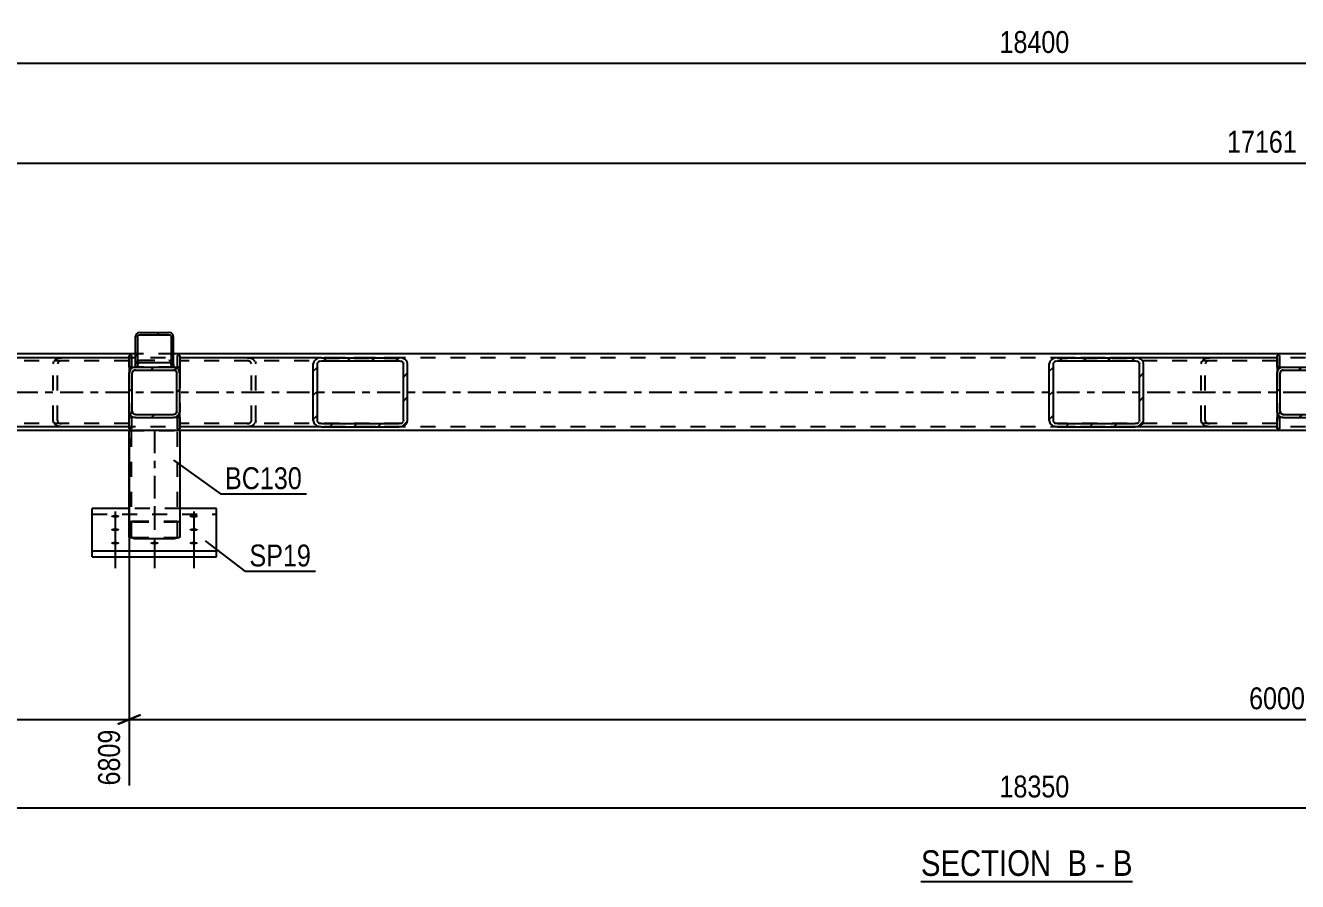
# Model space of a CAD drawing. Header units: millimetres. Extents: x -188 to 1001, y -654 to 187.
# Drawn here: x 227.5 to 393.8, y -324.7 to -212.8 of the extents above; entities that cross this region are included whole.
import ezdxf

# ---------------------------------------------------------------- set-up
doc = ezdxf.new("R2010")
doc.units = ezdxf.units.MM
doc.linetypes.add('DXK_LINE_DOT2', pattern=[3.9198, 1.9599, -1.9599])
doc.linetypes.add('DXK_LINE_DOT3', pattern=[5.9187, 2.979, -0.9799, 0.9799, -0.9799])
doc.styles.add('Arial Narrow', font='ARIALN.TTF', dxfattribs={"height": 0.2})

# ---------------------------------------------------------------- blocks, each defined once
blk = doc.blocks.new('Unknown-761542699-13 - 5415')
at = {"color": 6, "linetype": 'Continuous'}
blk.add_line((344.54, -324.69), (372.18, -324.69), dxfattribs=at)
at = {"color": 0, "linetype": 'Continuous'}
for points in [[(362.64, -323.94), (362.64, -320.44), (344.54, -320.44), (344.54, -323.94)], [(366.25, -323.94), (366.25, -320.44), (363.69, -320.44), (363.69, -323.94)], [(368.58, -323.94), (368.58, -320.44), (367.3, -320.44), (367.3, -323.94)], [(372.18, -323.94), (372.18, -320.44), (369.63, -320.44), (369.63, -323.94)]]:
    blk.add_wipeout(points, dxfattribs=at)
at = {"color": 7, "linetype": 'Continuous', "style": 'Arial Narrow'}
for s, p in [('SECTION ', (344.54, -323.94)), ('B', (363.69, -323.94)), ('B', (369.63, -323.94)), ('-', (367.3, -323.94))]:
    blk.add_text(s, height=3.34, dxfattribs=at).set_placement(p)
blk = doc.blocks.new('Part-761542699-5417 - 5415')
at = {"linetype": 'Continuous'}
h = blk.add_hatch(dxfattribs=at)
h.set_pattern_fill('', scale=0.7, style=0, pattern_type=0)
h.set_pattern_definition([(45, (246.8746, -257.3561), (-1.57154, 1.57154), [])])
h.paths.add_polyline_path([(246.86, -257.42), (246.87, -257.36), (246.87, -253.5), (246.83, -253.27), (246.7, -253.07), (246.5, -252.94), (246.27, -252.89), (242.47, -252.89), (242.25, -252.94), (242.05, -253.07), (241.92, -253.27), (241.87, -253.5), (241.87, -257.36), (241.89, -257.42), (242.19, -257.42), (242.17, -257.36), (242.17, -253.5), (242.2, -253.38), (242.26, -253.28), (242.36, -253.22), (242.47, -253.2), (246.27, -253.2), (246.39, -253.22), (246.49, -253.28), (246.55, -253.38), (246.57, -253.5), (246.57, -257.36), (246.56, -257.42)])
at = {"color": 2, "linetype": 'Continuous'}
for p, q in [((241.92, -253.27), (241.87, -253.5)), ((241.87, -253.5), (241.87, -257.36)), ((242.17, -253.5), (242.2, -253.38)), ((242.17, -253.5), (242.17, -257.36)), ((242.2, -253.38), (242.26, -253.28)), ((242.47, -252.89), (242.25, -252.94)), ((242.26, -253.28), (242.36, -253.22)), ((242.36, -253.22), (242.47, -253.2)), ((242.47, -252.89), (246.27, -252.89)), ((242.47, -253.2), (246.27, -253.2)), ((246.5, -252.94), (246.27, -252.89)), ((246.27, -253.2), (246.39, -253.22)), ((246.39, -253.22), (246.49, -253.28)), ((246.49, -253.28), (246.55, -253.38)), ((246.55, -253.38), (246.57, -253.5)), ((246.57, -253.5), (246.57, -257.36)), ((246.87, -253.5), (246.83, -253.27)), ((246.87, -257.36), (246.87, -253.5)), ((241.87, -257.36), (241.87, -257.42)), ((241.87, -257.36), (241.89, -257.42)), ((241.89, -257.42), (242.19, -257.42)), ((242.2, -257.04), (242.17, -257.15)), ((242.17, -257.36), (242.19, -257.42)), ((242.26, -256.94), (242.2, -257.04)), ((242.36, -256.87), (242.26, -256.94)), ((242.47, -256.85), (242.36, -256.87)), ((242.47, -256.85), (246.27, -256.85)), ((246.39, -256.87), (246.27, -256.85)), ((246.49, -256.94), (246.39, -256.87)), ((246.55, -257.04), (246.49, -256.94)), ((246.57, -257.15), (246.55, -257.04)), ((246.57, -257.36), (246.56, -257.42)), ((246.56, -257.42), (246.86, -257.42)), ((246.86, -257.42), (246.87, -257.36)), ((246.87, -257.36), (246.87, -257.42))]:
    blk.add_line(p, q, dxfattribs=at)
at = {"color": 7, "linetype": 'DXK_LINE_DOT2'}
for p, q in [((241.87, -253.5), (241.87, -257.36)), ((242.17, -253.5), (242.17, -257.42)), ((246.57, -253.5), (246.57, -257.42)), ((246.87, -257.15), (246.87, -253.5)), ((241.87, -257.15), (241.92, -256.92)), ((242.19, -257.42), (241.87, -257.42)), ((242.25, -256.59), (242.47, -256.54)), ((242.47, -256.54), (246.27, -256.54)), ((246.27, -256.54), (246.5, -256.59)), ((246.87, -257.42), (246.56, -257.42)), ((246.83, -256.92), (246.87, -257.15)), ((246.87, -257.15), (246.87, -257.36))]:
    blk.add_line(p, q, dxfattribs=at)
at = {"color": 2, "linetype": 'Continuous'}
for centre, start, end in [((242.48, -253.49), 112.9249, 157.9205), ((246.27, -253.49), 22.0795, 67.0751)]:
    blk.add_arc(centre, 0.605, start, end, dxfattribs=at)
at = {"color": 7, "linetype": 'DXK_LINE_DOT2'}
for centre, start, end in [((242.48, -257.15), 112.9252, 157.9207), ((246.27, -257.15), 22.0793, 67.0748)]:
    blk.add_arc(centre, 0.605, start, end, dxfattribs=at)
blk = doc.blocks.new('Bolt-761542699-5620 - 5415')
at = {"linetype": 'Continuous'}
for points in [[(239.25, -277.12), (239.14, -277.12), (239.03, -277.11), (238.93, -277.09), (238.84, -277.06), (238.77, -277.03), (238.73, -276.99), (238.7, -276.95), (238.7, -276.91), (238.73, -276.88), (238.77, -276.84), (238.84, -276.81), (238.93, -276.78), (239.03, -276.76), (239.14, -276.75), (239.25, -276.75), (239.36, -276.75), (239.47, -276.76), (239.57, -276.78), (239.66, -276.81), (239.73, -276.84), (239.77, -276.88), (239.8, -276.91), (239.8, -276.95), (239.77, -276.99), (239.73, -277.03), (239.66, -277.06), (239.57, -277.09), (239.47, -277.11), (239.36, -277.12)], [(249.5, -277.12), (249.39, -277.12), (249.28, -277.11), (249.18, -277.09), (249.09, -277.06), (249.02, -277.03), (248.98, -276.99), (248.95, -276.95), (248.95, -276.91), (248.98, -276.88), (249.02, -276.84), (249.09, -276.81), (249.18, -276.78), (249.28, -276.76), (249.39, -276.75), (249.5, -276.75), (249.61, -276.75), (249.72, -276.76), (249.82, -276.78), (249.91, -276.81), (249.98, -276.84), (250.02, -276.88), (250.05, -276.91), (250.05, -276.95), (250.02, -276.99), (249.98, -277.03), (249.91, -277.06), (249.82, -277.09), (249.72, -277.11), (249.61, -277.12)], [(239.25, -278.87), (239.14, -278.87), (239.03, -278.86), (238.93, -278.84), (238.84, -278.81), (238.77, -278.78), (238.73, -278.74), (238.7, -278.71), (238.7, -278.67), (238.73, -278.63), (238.77, -278.59), (238.84, -278.56), (238.93, -278.53), (239.03, -278.51), (239.14, -278.5), (239.25, -278.5), (239.36, -278.5), (239.47, -278.51), (239.57, -278.53), (239.66, -278.56), (239.73, -278.59), (239.77, -278.63), (239.8, -278.67), (239.8, -278.71), (239.77, -278.74), (239.73, -278.78), (239.66, -278.81), (239.57, -278.84), (239.47, -278.86), (239.36, -278.87)], [(249.5, -278.87), (249.39, -278.87), (249.28, -278.86), (249.18, -278.84), (249.09, -278.81), (249.02, -278.78), (248.98, -278.74), (248.95, -278.71), (248.95, -278.67), (248.98, -278.63), (249.02, -278.59), (249.09, -278.56), (249.18, -278.53), (249.28, -278.51), (249.39, -278.5), (249.5, -278.5), (249.61, -278.5), (249.72, -278.51), (249.82, -278.53), (249.91, -278.56), (249.98, -278.59), (250.02, -278.63), (250.05, -278.67), (250.05, -278.71), (250.02, -278.74), (249.98, -278.78), (249.91, -278.81), (249.82, -278.84), (249.72, -278.86), (249.61, -278.87)], [(239.25, -280.63), (239.14, -280.62), (239.03, -280.61), (238.93, -280.59), (238.84, -280.57), (238.77, -280.53), (238.73, -280.5), (238.7, -280.46), (238.7, -280.42), (238.73, -280.38), (238.77, -280.35), (238.84, -280.31), (238.93, -280.29), (239.03, -280.27), (239.14, -280.26), (239.25, -280.25), (239.36, -280.26), (239.47, -280.27), (239.57, -280.29), (239.66, -280.31), (239.73, -280.35), (239.77, -280.38), (239.8, -280.42), (239.8, -280.46), (239.77, -280.5), (239.73, -280.53), (239.66, -280.57), (239.57, -280.59), (239.47, -280.61), (239.36, -280.62)], [(244.37, -280.63), (244.26, -280.62), (244.15, -280.61), (244.05, -280.59), (243.97, -280.57), (243.9, -280.53), (243.85, -280.5), (243.83, -280.46), (243.83, -280.42), (243.85, -280.38), (243.9, -280.35), (243.97, -280.31), (244.05, -280.29), (244.15, -280.27), (244.26, -280.26), (244.37, -280.25), (244.49, -280.26), (244.6, -280.27), (244.7, -280.29), (244.78, -280.31), (244.85, -280.35), (244.9, -280.38), (244.92, -280.42), (244.92, -280.46), (244.9, -280.5), (244.85, -280.53), (244.78, -280.57), (244.7, -280.59), (244.6, -280.61), (244.49, -280.62)], [(249.5, -280.63), (249.39, -280.62), (249.28, -280.61), (249.18, -280.59), (249.09, -280.57), (249.02, -280.53), (248.98, -280.5), (248.95, -280.46), (248.95, -280.42), (248.98, -280.38), (249.02, -280.35), (249.09, -280.31), (249.18, -280.29), (249.28, -280.27), (249.39, -280.26), (249.5, -280.25), (249.61, -280.26), (249.72, -280.27), (249.82, -280.29), (249.91, -280.31), (249.98, -280.35), (250.02, -280.38), (250.05, -280.42), (250.05, -280.46), (250.02, -280.5), (249.98, -280.53), (249.91, -280.57), (249.82, -280.59), (249.72, -280.61), (249.61, -280.62)]]:
    blk.add_hatch(color=1, dxfattribs=at).paths.add_polyline_path(points)
at = {"color": 1, "linetype": 'Continuous'}
for p, q in [((239.25, -276.32), (239.25, -280.22)), ((249.5, -276.32), (249.5, -280.22)), ((239.25, -278.08), (239.25, -281.98)), ((249.5, -278.08), (249.5, -281.98)), ((239.25, -279.83), (239.25, -283.73)), ((244.37, -279.83), (244.37, -283.73)), ((249.5, -279.83), (249.5, -283.73))]:
    blk.add_line(p, q, dxfattribs=at)
at = {"color": 1, "linetype": 'DXK_LINE_DOT2'}
blk.add_line((244.37, -276.32), (244.37, -280.22), dxfattribs=at)
blk = doc.blocks.new('Part-761542699-5428 - 5415')
at = {"color": 2, "linetype": 'Continuous'}
for p, q in [((241.87, -255.72), (-99.38, -255.72)), ((541.88, -255.72), (246.87, -255.72)), ((818.12, -265.72), (-99.38, -265.72))]:
    blk.add_line(p, q, dxfattribs=at)
at = {"color": 7, "linetype": 'DXK_LINE_DOT2'}
for p, q in [((246.87, -255.72), (241.87, -255.72)), ((818.12, -256.22), (-99.38, -256.22)), ((818.12, -265.22), (-99.38, -265.22))]:
    blk.add_line(p, q, dxfattribs=at)
at = {"color": 7, "linetype": 'DXK_LINE_DOT3'}
blk.add_line((-99.38, -260.72), (818.12, -260.72), dxfattribs=at)
blk = doc.blocks.new('Part-761542699-5683 - 5415')
at = {"color": 2, "linetype": 'Continuous'}
for p, q in [((391.38, -255.92), (391.08, -255.92)), ((391.08, -257.42), (391.08, -255.92)), ((391.38, -255.92), (391.38, -257.42)), ((391.38, -257.42), (391.08, -257.42))]:
    blk.add_line(p, q, dxfattribs=at)
blk = doc.blocks.new('Part-761542699-5547 - 5415')
at = {"color": 2, "linetype": 'Continuous'}
for p, q in [((236.25, -282.22), (236.25, -275.91)), ((241.07, -275.91), (236.25, -275.91)), ((252.5, -275.91), (247.67, -275.91)), ((252.5, -282.22), (252.5, -275.91)), ((236.25, -281.47), (252.5, -281.47)), ((236.25, -282.22), (252.5, -282.22))]:
    blk.add_line(p, q, dxfattribs=at)
at = {"color": 7, "linetype": 'DXK_LINE_DOT2'}
for p, q in [((247.67, -275.91), (241.07, -275.91)), ((236.25, -276.66), (252.5, -276.66))]:
    blk.add_line(p, q, dxfattribs=at)
blk = doc.blocks.new('Part-761542699-5572 - 5415')
at = {"linetype": 'Continuous'}
h = blk.add_hatch(dxfattribs=at)
h.set_pattern_fill('', scale=0.7, style=0, pattern_type=0)
h.set_pattern_definition([(45, (372.9647, -265.1589), (-1.57154, 1.57154), [])])
h.paths.add_polyline_path([(372.54, -265.22), (372.96, -265.16), (373.32, -264.99), (373.56, -264.73), (373.64, -264.42), (373.64, -257.02), (373.56, -256.71), (373.32, -256.45), (372.96, -256.28), (372.54, -256.22), (362.39, -256.22), (361.97, -256.28), (361.61, -256.45), (361.37, -256.71), (361.29, -257.02), (361.29, -264.42), (361.37, -264.73), (361.61, -264.99), (361.97, -265.16), (362.39, -265.22)])
h.paths.add_polyline_path([(362.18, -264.79), (362, -264.7), (361.88, -264.57), (361.84, -264.42), (361.84, -257.02), (361.88, -256.87), (362, -256.74), (362.18, -256.65), (362.39, -256.62), (372.54, -256.62), (372.75, -256.65), (372.93, -256.74), (373.05, -256.87), (373.09, -257.02), (373.09, -264.42), (373.05, -264.57), (372.93, -264.7), (372.75, -264.79), (372.54, -264.82), (362.39, -264.82)])
at = {"color": 2, "linetype": 'Continuous'}
for p, q in [((361.37, -256.71), (361.29, -257.02)), ((361.29, -264.42), (361.29, -257.02)), ((361.84, -257.02), (361.88, -256.87)), ((361.84, -264.42), (361.84, -257.02)), ((362.39, -256.22), (361.97, -256.28)), ((362.18, -256.65), (362.39, -256.62)), ((362.39, -256.22), (372.54, -256.22)), ((362.39, -256.62), (372.54, -256.62)), ((391.08, -256.22), (372.54, -256.22)), ((372.96, -256.28), (372.54, -256.22)), ((372.54, -256.62), (372.75, -256.65)), ((373.05, -256.87), (373.09, -257.02)), ((373.09, -264.42), (373.09, -257.02)), ((373.64, -257.02), (373.56, -256.71)), ((373.64, -264.42), (373.64, -257.02)), ((391.08, -256.22), (391.08, -258.22)), ((391.08, -263.22), (391.08, -264.42)), ((361.29, -264.42), (361.37, -264.73)), ((361.88, -264.57), (361.84, -264.42)), ((361.97, -265.16), (362.39, -265.22)), ((362.39, -264.82), (362.18, -264.79)), ((362.39, -264.82), (372.54, -264.82)), ((362.39, -265.22), (372.54, -265.22)), ((372.75, -264.79), (372.54, -264.82)), ((372.54, -265.22), (372.96, -265.16)), ((391.08, -265.22), (372.54, -265.22)), ((373.09, -264.42), (373.05, -264.57)), ((373.56, -264.73), (373.64, -264.42)), ((391.08, -265.22), (391.08, -264.42))]:
    blk.add_line(p, q, dxfattribs=at)
at = {"color": 7, "linetype": 'DXK_LINE_DOT2'}
for p, q in [((372.54, -256.22), (362.39, -256.22)), ((391.08, -256.62), (362.39, -256.62)), ((381.15, -257.02), (381.23, -256.71)), ((381.15, -264.42), (381.15, -257.02)), ((381.74, -256.87), (381.69, -257.02)), ((381.69, -264.42), (381.69, -257.02)), ((381.82, -256.28), (382.24, -256.22)), ((382.24, -256.62), (382.03, -256.65)), ((391.08, -258.22), (391.08, -263.22)), ((391.08, -264.82), (362.39, -264.82)), ((372.54, -265.22), (362.39, -265.22)), ((381.23, -264.73), (381.15, -264.42)), ((381.69, -264.42), (381.74, -264.57)), ((382.24, -265.22), (381.82, -265.16)), ((382.03, -264.79), (382.24, -264.82)), ((391.08, -265.22), (391.08, -264.57))]:
    blk.add_line(p, q, dxfattribs=at)
at = {"color": 2, "linetype": 'Continuous'}
for centre, radius, start, end in [((362.22, -257.25), 1, 104.5547, 147.5896), ((362.3, -257.14), 0.501, 104.5547, 147.5896), ((372.63, -257.14), 0.501, 32.4104, 75.4453), ((372.71, -257.25), 1, 32.4104, 75.4453), ((362.22, -264.19), 1, 212.4104, 255.4453), ((362.3, -264.3), 0.501, 212.4104, 255.4453), ((372.63, -264.3), 0.501, 284.5547, 327.5896), ((372.71, -264.19), 1, 284.5547, 327.5896)]:
    blk.add_arc(centre, radius, start, end, dxfattribs=at)
at = {"color": 7, "linetype": 'DXK_LINE_DOT2'}
for centre, radius, start, end in [((382.07, -257.25), 1, 104.5547, 147.5896), ((382.16, -257.14), 0.501, 104.5547, 147.5896), ((382.07, -264.19), 1, 212.4104, 255.4453), ((382.16, -264.3), 0.501, 212.4104, 255.4453)]:
    blk.add_arc(centre, radius, start, end, dxfattribs=at)
blk = doc.blocks.new('Part-761542699-5596 - 5415')
at = {"color": 2, "linetype": 'Continuous'}
for p, q in [((241.07, -279.61), (241.07, -265.72)), ((247.67, -265.72), (247.67, -279.61)), ((241.12, -279.69), (241.07, -279.61)), ((241.25, -279.76), (241.12, -279.69)), ((241.45, -279.8), (241.25, -279.76)), ((241.67, -279.82), (241.45, -279.8)), ((241.67, -279.82), (247.07, -279.82)), ((247.3, -279.8), (247.07, -279.82)), ((247.5, -279.76), (247.3, -279.8)), ((247.63, -279.69), (247.5, -279.76)), ((247.67, -279.61), (247.63, -279.69))]:
    blk.add_line(p, q, dxfattribs=at)
at = {"color": 7, "linetype": 'DXK_LINE_DOT2'}
for p, q in [((241.07, -265.72), (247.67, -265.72)), ((241.37, -279.61), (241.37, -265.72)), ((247.37, -279.61), (247.37, -265.72)), ((241.25, -277.62), (241.45, -277.57)), ((241.45, -277.57), (241.67, -277.56)), ((241.67, -277.56), (247.07, -277.56)), ((247.07, -277.56), (247.3, -277.57)), ((247.3, -277.57), (247.5, -277.62)), ((241.07, -277.76), (241.12, -277.68)), ((241.12, -277.68), (241.25, -277.62)), ((241.4, -277.72), (241.37, -277.76)), ((241.46, -277.69), (241.4, -277.72)), ((241.56, -277.67), (241.46, -277.69)), ((241.67, -277.66), (241.56, -277.67)), ((241.67, -277.66), (247.07, -277.66)), ((247.19, -277.67), (247.07, -277.66)), ((247.29, -277.69), (247.19, -277.67)), ((247.29, -277.69), (247.3, -277.7)), ((247.3, -277.7), (247.35, -277.72)), ((247.37, -277.76), (247.35, -277.72)), ((247.5, -277.62), (247.63, -277.68)), ((247.63, -277.68), (247.67, -277.76)), ((241.37, -279.61), (241.4, -279.65)), ((241.4, -279.65), (241.46, -279.68)), ((241.46, -279.68), (241.56, -279.7)), ((241.56, -279.7), (241.67, -279.71)), ((241.67, -279.71), (247.07, -279.71)), ((247.07, -279.71), (247.19, -279.7)), ((247.19, -279.7), (247.29, -279.68)), ((247.29, -279.68), (247.35, -279.65)), ((247.35, -279.65), (247.37, -279.61))]:
    blk.add_line(p, q, dxfattribs=at)
at = {"color": 7, "linetype": 'DXK_LINE_DOT3'}
blk.add_line((244.37, -265.72), (244.37, -278.69), dxfattribs=at)
blk = doc.blocks.new('Part-761542699-5601 - 5415')
at = {"linetype": 'Continuous'}
h = blk.add_hatch(dxfattribs=at)
h.set_pattern_fill('', scale=0.7, style=0, pattern_type=0)
h.set_pattern_definition([(45, (247.1818, -263.9589), (-1.57154, 1.57154), [])])
h.paths.add_polyline_path([(246.88, -264.02), (247.18, -263.96), (247.44, -263.79), (247.61, -263.53), (247.68, -263.22), (247.68, -258.22), (247.61, -257.91), (247.44, -257.65), (247.18, -257.48), (246.88, -257.42), (241.88, -257.42), (241.57, -257.48), (241.31, -257.65), (241.14, -257.91), (241.08, -258.22), (241.08, -263.22), (241.14, -263.53), (241.31, -263.79), (241.57, -263.96), (241.88, -264.02)])
h.paths.add_polyline_path([(241.72, -263.59), (241.59, -263.5), (241.51, -263.37), (241.48, -263.22), (241.48, -258.22), (241.51, -258.07), (241.59, -257.94), (241.72, -257.85), (241.88, -257.82), (246.88, -257.82), (247.03, -257.85), (247.16, -257.94), (247.25, -258.07), (247.28, -258.22), (247.28, -263.22), (247.25, -263.37), (247.16, -263.5), (247.03, -263.59), (246.88, -263.62), (241.88, -263.62)])
at = {"color": 7, "linetype": 'DXK_LINE_DOT2'}
for p, q in [((241.57, -257.48), (241.88, -257.42)), ((246.88, -257.42), (241.88, -257.42)), ((246.88, -257.42), (247.18, -257.48)), ((241.08, -258.22), (241.14, -257.91)), ((241.08, -263.22), (241.08, -258.22)), ((241.51, -258.07), (241.48, -258.22)), ((241.48, -263.22), (241.48, -258.22)), ((241.88, -257.82), (241.72, -257.85)), ((241.88, -257.82), (246.88, -257.82)), ((247.03, -257.85), (246.88, -257.82)), ((247.28, -258.22), (247.25, -258.07)), ((247.28, -263.22), (247.28, -258.22)), ((247.61, -257.91), (247.68, -258.22)), ((247.68, -263.22), (247.68, -258.22)), ((241.14, -263.53), (241.08, -263.22)), ((241.48, -263.22), (241.51, -263.37)), ((241.88, -264.02), (241.57, -263.96)), ((241.72, -263.59), (241.88, -263.62)), ((241.88, -263.62), (246.88, -263.62)), ((241.88, -264.02), (246.88, -264.02)), ((246.88, -263.62), (247.03, -263.59)), ((247.18, -263.96), (246.88, -264.02)), ((247.25, -263.37), (247.28, -263.22)), ((247.68, -263.22), (247.61, -263.53))]:
    blk.add_line(p, q, dxfattribs=at)
at = {"color": 2, "linetype": 'Continuous'}
for p, q in [((241.88, -257.42), (241.57, -257.48)), ((241.88, -257.42), (246.88, -257.42)), ((247.18, -257.48), (246.88, -257.42)), ((241.14, -257.91), (241.08, -258.22)), ((241.08, -263.22), (241.08, -258.22)), ((241.48, -258.22), (241.51, -258.07)), ((241.48, -263.22), (241.48, -258.22)), ((241.72, -257.85), (241.88, -257.82)), ((241.88, -257.82), (246.88, -257.82)), ((246.88, -257.82), (247.03, -257.85)), ((247.25, -258.07), (247.28, -258.22)), ((247.28, -263.22), (247.28, -258.22)), ((247.68, -258.22), (247.61, -257.91)), ((247.68, -263.22), (247.68, -258.22)), ((241.08, -263.22), (241.14, -263.53)), ((241.51, -263.37), (241.48, -263.22)), ((241.57, -263.96), (241.88, -264.02)), ((241.88, -263.62), (241.72, -263.59)), ((241.88, -263.62), (246.88, -263.62)), ((241.88, -264.02), (246.88, -264.02)), ((247.03, -263.59), (246.88, -263.62)), ((246.88, -264.02), (247.18, -263.96)), ((247.28, -263.22), (247.25, -263.37)), ((247.61, -263.53), (247.68, -263.22))]:
    blk.add_line(p, q, dxfattribs=at)
at = {"color": 7, "linetype": 'DXK_LINE_DOT2'}
for centre, radius, start, end in [((241.88, -258.22), 0.8, 112.5, 157.5), ((246.88, -258.22), 0.8, 22.5, 67.5), ((241.88, -258.22), 0.4, 112.5, 157.5), ((246.88, -258.22), 0.4, 22.5, 67.5), ((241.88, -263.22), 0.8, 202.5, 247.5), ((241.88, -263.22), 0.4, 202.5, 247.5), ((246.88, -263.22), 0.4, 292.5, 337.5), ((246.88, -263.22), 0.8, 292.5, 337.5)]:
    blk.add_arc(centre, radius, start, end, dxfattribs=at)
at = {"color": 2, "linetype": 'Continuous'}
for centre, radius, start, end in [((241.88, -258.22), 0.8, 112.5, 157.5), ((246.88, -258.22), 0.8, 22.5, 67.5), ((241.88, -258.22), 0.4, 112.5, 157.5), ((246.88, -258.22), 0.4, 22.5, 67.5), ((241.88, -263.22), 0.8, 202.5, 247.5), ((241.88, -263.22), 0.4, 202.5, 247.5), ((246.88, -263.22), 0.4, 292.5, 337.5), ((246.88, -263.22), 0.8, 292.5, 337.5)]:
    blk.add_arc(centre, radius, start, end, dxfattribs=at)
blk = doc.blocks.new('Part-761542699-5575 - 5415')
at = {"linetype": 'Continuous'}
h = blk.add_hatch(dxfattribs=at)
h.set_pattern_fill('', scale=0.7, style=0, pattern_type=0)
h.set_pattern_definition([(45, (222.9647, -265.1589), (-1.57154, 1.57154), [])])
h.paths.add_polyline_path([(222.54, -265.22), (222.96, -265.16), (223.32, -264.99), (223.56, -264.73), (223.64, -264.42), (223.64, -257.02), (223.56, -256.71), (223.32, -256.45), (222.96, -256.28), (222.54, -256.22), (212.39, -256.22), (211.97, -256.28), (211.61, -256.45), (211.37, -256.71), (211.29, -257.02), (211.29, -264.42), (211.37, -264.73), (211.61, -264.99), (211.97, -265.16), (212.39, -265.22)])
h.paths.add_polyline_path([(212.18, -264.79), (212, -264.7), (211.88, -264.57), (211.84, -264.42), (211.84, -257.02), (211.88, -256.87), (212, -256.74), (212.18, -256.65), (212.39, -256.62), (222.54, -256.62), (222.75, -256.65), (222.93, -256.74), (223.05, -256.87), (223.09, -257.02), (223.09, -264.42), (223.05, -264.57), (222.93, -264.7), (222.75, -264.79), (222.54, -264.82), (212.39, -264.82)])
at = {"color": 2, "linetype": 'Continuous'}
for p, q in [((211.37, -256.71), (211.29, -257.02)), ((211.29, -264.42), (211.29, -257.02)), ((211.84, -257.02), (211.88, -256.87)), ((211.84, -264.42), (211.84, -257.02)), ((212.39, -256.22), (211.97, -256.28)), ((212.18, -256.65), (212.39, -256.62)), ((212.39, -256.22), (222.54, -256.22)), ((212.39, -256.62), (222.54, -256.62)), ((241.08, -256.22), (222.54, -256.22)), ((222.96, -256.28), (222.54, -256.22)), ((222.54, -256.62), (222.75, -256.65)), ((223.05, -256.87), (223.09, -257.02)), ((223.09, -264.42), (223.09, -257.02)), ((223.64, -257.02), (223.56, -256.71)), ((223.64, -264.42), (223.64, -257.02)), ((241.08, -256.22), (241.08, -257.02)), ((241.08, -257.02), (241.08, -258.22)), ((241.08, -264.42), (241.08, -263.22)), ((211.29, -264.42), (211.37, -264.73)), ((211.88, -264.57), (211.84, -264.42)), ((211.97, -265.16), (212.39, -265.22)), ((212.39, -264.82), (212.18, -264.79)), ((212.39, -264.82), (222.54, -264.82)), ((212.39, -265.22), (222.54, -265.22)), ((222.75, -264.79), (222.54, -264.82)), ((222.54, -265.22), (222.96, -265.16)), ((241.08, -265.22), (222.54, -265.22)), ((223.09, -264.42), (223.05, -264.57)), ((223.56, -264.73), (223.64, -264.42)), ((241.08, -265.22), (241.08, -264.42))]:
    blk.add_line(p, q, dxfattribs=at)
at = {"color": 7, "linetype": 'DXK_LINE_DOT2'}
for p, q in [((222.54, -256.22), (212.39, -256.22)), ((241.08, -256.62), (212.39, -256.62)), ((231.15, -257.02), (231.23, -256.71)), ((231.15, -264.42), (231.15, -257.02)), ((231.74, -256.87), (231.69, -257.02)), ((231.69, -264.42), (231.69, -257.02)), ((231.82, -256.28), (232.24, -256.22)), ((232.24, -256.62), (232.03, -256.65)), ((241.08, -258.22), (241.08, -263.22)), ((241.08, -264.82), (212.39, -264.82)), ((212.39, -265.22), (222.54, -265.22)), ((231.23, -264.73), (231.15, -264.42)), ((231.69, -264.42), (231.74, -264.57)), ((232.24, -265.22), (231.82, -265.16)), ((232.03, -264.79), (232.24, -264.82)), ((241.08, -265.22), (241.08, -264.57))]:
    blk.add_line(p, q, dxfattribs=at)
at = {"color": 2, "linetype": 'Continuous'}
for centre, radius, start, end in [((212.22, -257.25), 1, 104.5547, 147.5896), ((212.3, -257.14), 0.501, 104.5547, 147.5896), ((222.63, -257.14), 0.501, 32.4104, 75.4453), ((222.71, -257.25), 1, 32.4104, 75.4453), ((212.22, -264.19), 1, 212.4104, 255.4453), ((212.3, -264.3), 0.501, 212.4104, 255.4453), ((222.63, -264.3), 0.501, 284.5547, 327.5896), ((222.71, -264.19), 1, 284.5547, 327.5896)]:
    blk.add_arc(centre, radius, start, end, dxfattribs=at)
at = {"color": 7, "linetype": 'DXK_LINE_DOT2'}
for centre, radius, start, end in [((232.07, -257.25), 1, 104.5547, 147.5896), ((232.16, -257.14), 0.501, 104.5547, 147.5896), ((232.07, -264.19), 1, 212.4104, 255.4453), ((232.16, -264.3), 0.501, 212.4104, 255.4453)]:
    blk.add_arc(centre, radius, start, end, dxfattribs=at)
blk = doc.blocks.new('Part-761542699-5598 - 5415')
at = {"linetype": 'Continuous'}
h = blk.add_hatch(dxfattribs=at)
h.set_pattern_fill('', scale=0.7, style=0, pattern_type=0)
h.set_pattern_definition([(45, (397.1818, -263.9589), (-1.57154, 1.57154), [])])
h.paths.add_polyline_path([(396.88, -264.02), (397.18, -263.96), (397.44, -263.79), (397.61, -263.53), (397.68, -263.22), (397.68, -258.22), (397.61, -257.91), (397.44, -257.65), (397.18, -257.48), (396.88, -257.42), (391.88, -257.42), (391.57, -257.48), (391.31, -257.65), (391.14, -257.91), (391.08, -258.22), (391.08, -263.22), (391.14, -263.53), (391.31, -263.79), (391.57, -263.96), (391.88, -264.02)])
h.paths.add_polyline_path([(391.72, -263.59), (391.59, -263.5), (391.51, -263.37), (391.48, -263.22), (391.48, -258.22), (391.51, -258.07), (391.59, -257.94), (391.72, -257.85), (391.88, -257.82), (396.88, -257.82), (397.03, -257.85), (397.16, -257.94), (397.25, -258.07), (397.28, -258.22), (397.28, -263.22), (397.25, -263.37), (397.16, -263.5), (397.03, -263.59), (396.88, -263.62), (391.88, -263.62)])
at = {"color": 7, "linetype": 'DXK_LINE_DOT2'}
for p, q in [((391.57, -257.48), (391.88, -257.42)), ((391.88, -257.42), (396.88, -257.42)), ((396.88, -257.42), (397.18, -257.48)), ((391.08, -258.22), (391.14, -257.91)), ((391.08, -263.22), (391.08, -258.22)), ((391.51, -258.07), (391.48, -258.22)), ((391.48, -263.22), (391.48, -258.22)), ((391.88, -257.82), (391.72, -257.85)), ((391.88, -257.82), (396.88, -257.82)), ((397.03, -257.85), (396.88, -257.82)), ((397.28, -258.22), (397.25, -258.07)), ((397.28, -263.22), (397.28, -258.22)), ((397.61, -257.91), (397.68, -258.22)), ((397.68, -263.22), (397.68, -258.22)), ((391.14, -263.53), (391.08, -263.22)), ((391.48, -263.22), (391.51, -263.37)), ((391.88, -264.02), (391.57, -263.96)), ((391.72, -263.59), (391.88, -263.62)), ((391.88, -263.62), (396.88, -263.62)), ((391.88, -264.02), (396.88, -264.02)), ((396.88, -263.62), (397.03, -263.59)), ((397.18, -263.96), (396.88, -264.02)), ((397.25, -263.37), (397.28, -263.22)), ((397.68, -263.22), (397.61, -263.53))]:
    blk.add_line(p, q, dxfattribs=at)
at = {"color": 2, "linetype": 'Continuous'}
for p, q in [((391.88, -257.42), (391.57, -257.48)), ((391.88, -257.42), (396.88, -257.42)), ((397.18, -257.48), (396.88, -257.42)), ((391.14, -257.91), (391.08, -258.22)), ((391.08, -263.22), (391.08, -258.22)), ((391.48, -258.22), (391.51, -258.07)), ((391.48, -263.22), (391.48, -258.22)), ((391.72, -257.85), (391.88, -257.82)), ((391.88, -257.82), (396.88, -257.82)), ((396.88, -257.82), (397.03, -257.85)), ((397.25, -258.07), (397.28, -258.22)), ((397.28, -263.22), (397.28, -258.22)), ((397.68, -258.22), (397.61, -257.91)), ((397.68, -263.22), (397.68, -258.22)), ((391.08, -263.22), (391.14, -263.53)), ((391.51, -263.37), (391.48, -263.22)), ((391.57, -263.96), (391.88, -264.02)), ((391.88, -263.62), (391.72, -263.59)), ((391.88, -263.62), (396.88, -263.62)), ((391.88, -264.02), (396.88, -264.02)), ((397.03, -263.59), (396.88, -263.62)), ((396.88, -264.02), (397.18, -263.96)), ((397.28, -263.22), (397.25, -263.37)), ((397.61, -263.53), (397.68, -263.22))]:
    blk.add_line(p, q, dxfattribs=at)
at = {"color": 7, "linetype": 'DXK_LINE_DOT2'}
for centre, radius, start, end in [((391.88, -258.22), 0.8, 112.5, 157.5), ((396.88, -258.22), 0.8, 22.5, 67.5), ((391.88, -258.22), 0.4, 112.5, 157.5), ((396.88, -258.22), 0.4, 22.5, 67.5), ((391.88, -263.22), 0.8, 202.5, 247.5), ((391.88, -263.22), 0.4, 202.5, 247.5), ((396.88, -263.22), 0.4, 292.5, 337.5), ((396.88, -263.22), 0.8, 292.5, 337.5)]:
    blk.add_arc(centre, radius, start, end, dxfattribs=at)
at = {"color": 2, "linetype": 'Continuous'}
for centre, radius, start, end in [((391.88, -258.22), 0.8, 112.5, 157.5), ((396.88, -258.22), 0.8, 22.5, 67.5), ((391.88, -258.22), 0.4, 112.5, 157.5), ((396.88, -258.22), 0.4, 22.5, 67.5), ((391.88, -263.22), 0.8, 202.5, 247.5), ((391.88, -263.22), 0.4, 202.5, 247.5), ((396.88, -263.22), 0.4, 292.5, 337.5), ((396.88, -263.22), 0.8, 292.5, 337.5)]:
    blk.add_arc(centre, radius, start, end, dxfattribs=at)
blk = doc.blocks.new('Part-761542699-5610 - 5415')
at = {"linetype": 'Continuous'}
h = blk.add_hatch(dxfattribs=at)
h.set_pattern_fill('', scale=0.7, style=0, pattern_type=0)
h.set_pattern_definition([(45, (276.7854, -265.1589), (-1.57154, 1.57154), [])])
h.paths.add_polyline_path([(276.37, -265.22), (276.79, -265.16), (277.14, -264.99), (277.38, -264.73), (277.46, -264.42), (277.46, -257.02), (277.38, -256.71), (277.14, -256.45), (276.79, -256.28), (276.37, -256.22), (266.21, -256.22), (265.79, -256.28), (265.43, -256.45), (265.19, -256.71), (265.11, -257.02), (265.11, -264.42), (265.19, -264.73), (265.43, -264.99), (265.79, -265.16), (266.21, -265.22)])
h.paths.add_polyline_path([(266, -264.79), (265.82, -264.7), (265.7, -264.57), (265.66, -264.42), (265.66, -257.02), (265.7, -256.87), (265.82, -256.74), (266, -256.65), (266.21, -256.62), (276.37, -256.62), (276.58, -256.65), (276.75, -256.74), (276.87, -256.87), (276.91, -257.02), (276.91, -264.42), (276.87, -264.57), (276.75, -264.7), (276.58, -264.79), (276.37, -264.82), (266.21, -264.82)])
at = {"color": 2, "linetype": 'Continuous'}
for p, q in [((266.21, -256.22), (247.68, -256.22)), ((247.68, -257.42), (247.68, -258.22)), ((265.19, -256.71), (265.11, -257.02)), ((265.11, -264.42), (265.11, -257.02)), ((265.66, -257.02), (265.7, -256.87)), ((265.66, -264.42), (265.66, -257.02)), ((266.21, -256.22), (265.79, -256.28)), ((266, -256.65), (266.21, -256.62)), ((266.21, -256.22), (276.37, -256.22)), ((266.21, -256.62), (276.37, -256.62)), ((276.79, -256.28), (276.37, -256.22)), ((276.37, -256.62), (276.58, -256.65)), ((276.87, -256.87), (276.91, -257.02)), ((276.91, -264.42), (276.91, -257.02)), ((277.46, -257.02), (277.38, -256.71)), ((277.46, -264.42), (277.46, -257.02)), ((247.68, -264.02), (247.68, -263.22)), ((266.21, -265.22), (247.68, -265.22)), ((265.11, -264.42), (265.19, -264.73)), ((265.7, -264.57), (265.66, -264.42)), ((265.79, -265.16), (266.21, -265.22)), ((266.21, -264.82), (266, -264.79)), ((266.21, -264.82), (276.37, -264.82)), ((266.21, -265.22), (276.37, -265.22)), ((276.58, -264.79), (276.37, -264.82)), ((276.37, -265.22), (276.79, -265.16)), ((276.91, -264.42), (276.87, -264.57)), ((277.38, -264.73), (277.46, -264.42))]:
    blk.add_line(p, q, dxfattribs=at)
at = {"color": 7, "linetype": 'DXK_LINE_DOT2'}
for p, q in [((247.68, -256.22), (247.68, -257.42)), ((276.37, -256.62), (247.68, -256.62)), ((256.51, -256.22), (256.93, -256.28)), ((256.72, -256.65), (256.51, -256.62)), ((257.06, -257.02), (257.02, -256.87)), ((257.06, -264.42), (257.06, -257.02)), ((257.52, -256.71), (257.61, -257.02)), ((257.61, -264.42), (257.61, -257.02)), ((276.37, -256.22), (266.21, -256.22)), ((247.68, -258.22), (247.68, -263.22)), ((247.68, -264.42), (247.68, -264.02)), ((247.68, -265.22), (247.68, -264.42)), ((276.37, -264.82), (247.68, -264.82)), ((256.51, -264.82), (256.72, -264.79)), ((256.93, -265.16), (256.51, -265.22)), ((257.02, -264.57), (257.06, -264.42)), ((257.61, -264.42), (257.52, -264.73)), ((276.37, -265.22), (266.21, -265.22))]:
    blk.add_line(p, q, dxfattribs=at)
for centre, radius, start, end in [((256.59, -257.14), 0.501, 32.4104, 75.4453), ((256.68, -257.25), 1, 32.4104, 75.4453), ((256.59, -264.3), 0.501, 284.5547, 327.5896), ((256.68, -264.19), 1, 284.5547, 327.5896)]:
    blk.add_arc(centre, radius, start, end, dxfattribs=at)
at = {"color": 2, "linetype": 'Continuous'}
for centre, radius, start, end in [((266.04, -257.25), 1, 104.5547, 147.5896), ((266.12, -257.14), 0.501, 104.5547, 147.5896), ((276.45, -257.14), 0.501, 32.4104, 75.4453), ((276.53, -257.25), 1, 32.4104, 75.4453), ((266.04, -264.19), 1, 212.4104, 255.4453), ((266.12, -264.3), 0.501, 212.4104, 255.4453), ((276.45, -264.3), 0.501, 284.5547, 327.5896), ((276.53, -264.19), 1, 284.5547, 327.5896)]:
    blk.add_arc(centre, radius, start, end, dxfattribs=at)
blk = doc.blocks.new('Part-761542699-5633 - 5415')
at = {"color": 2, "linetype": 'Continuous'}
for p, q in [((247.68, -255.92), (247.38, -255.92)), ((247.38, -257.42), (247.38, -255.92)), ((247.68, -255.92), (247.68, -257.42)), ((247.68, -257.42), (247.38, -257.42))]:
    blk.add_line(p, q, dxfattribs=at)
blk = doc.blocks.new('Part-761542699-5634 - 5415')
at = {"color": 2, "linetype": 'Continuous'}
for p, q in [((247.38, -265.52), (247.38, -264.02)), ((247.68, -264.02), (247.38, -264.02)), ((247.68, -264.02), (247.68, -265.52)), ((247.68, -265.52), (247.38, -265.52))]:
    blk.add_line(p, q, dxfattribs=at)
blk = doc.blocks.new('Part-761542699-5676 - 5415')
at = {"color": 2, "linetype": 'Continuous'}
for p, q in [((241.08, -265.52), (241.08, -264.02)), ((241.38, -264.02), (241.08, -264.02)), ((241.38, -264.02), (241.38, -265.52)), ((241.38, -265.52), (241.08, -265.52))]:
    blk.add_line(p, q, dxfattribs=at)
blk = doc.blocks.new('Part-761542699-5677 - 5415')
at = {"color": 2, "linetype": 'Continuous'}
for p, q in [((241.38, -255.92), (241.08, -255.92)), ((241.08, -257.42), (241.08, -255.92)), ((241.38, -255.92), (241.38, -257.42)), ((241.38, -257.42), (241.08, -257.42))]:
    blk.add_line(p, q, dxfattribs=at)
blk = doc.blocks.new('Part-761542699-5680 - 5415')
at = {"color": 2, "linetype": 'Continuous'}
for p, q in [((391.08, -265.52), (391.08, -264.02)), ((391.38, -264.02), (391.08, -264.02)), ((391.38, -264.02), (391.38, -265.52)), ((391.38, -265.52), (391.08, -265.52))]:
    blk.add_line(p, q, dxfattribs=at)
blk = doc.blocks.new('StraightDimension-761542699-31004 - 5415')
at = {"color": 7, "linetype": 'Continuous'}
blk.add_line((-100.63, -217.72), (819.37, -217.72), dxfattribs=at)
at = {"color": 0}
blk.add_wipeout([(364.55, -216.97), (364.55, -212.77), (354.2, -212.77), (354.2, -216.97)], dxfattribs=at)
at = {"color": 3, "style": 'Arial Narrow'}
blk.add_text('18400', height=2.863, dxfattribs=at).set_placement((354.8, -216.37))
blk = doc.blocks.new('StraightDimension-761542699-30871 - 5415')
at = {"color": 7, "linetype": 'Continuous'}
blk.add_line((-39.92, -230.76), (818.12, -230.76), dxfattribs=at)
at = {"color": 0}
blk.add_wipeout([(394.27, -230.01), (394.27, -225.81), (383.93, -225.81), (383.93, -230.01)], dxfattribs=at)
at = {"color": 3, "style": 'Arial Narrow'}
blk.add_text('17161', height=2.863, dxfattribs=at).set_placement((384.53, -229.41))
blk = doc.blocks.new('StraightDimension-761542699-30911 - 5415')
at = {"color": 7, "linetype": 'Continuous'}
for p, q in [((241.07, -266.72), (241.07, -312.12)), ((242.57, -302.91), (239.57, -304.11)), ((241.07, -303.51), (541.08, -303.51))]:
    blk.add_line(p, q, dxfattribs=at)
at = {"color": 0}
blk.add_wipeout([(395.33, -302.76), (395.33, -298.56), (386.82, -298.56), (386.82, -302.76)], dxfattribs=at)
at = {"color": 3, "style": 'Arial Narrow'}
blk.add_text('6000', height=2.863, dxfattribs=at).set_placement((387.42, -302.16))
blk = doc.blocks.new('StraightDimension-761542699-30912 - 5415')
at = {"color": 7, "linetype": 'Continuous'}
for p, q in [((241.07, -266.72), (241.07, -312.12)), ((-58.93, -303.51), (241.07, -303.51)), ((239.57, -304.11), (242.57, -302.91))]:
    blk.add_line(p, q, dxfattribs=at)
at = {"color": 0, "linetype": 'Continuous'}
blk.add_wipeout([(240.47, -304.21), (236.27, -304.21), (236.27, -312.72), (240.47, -312.72)], dxfattribs=at)
at = {"color": 3, "linetype": 'Continuous', "style": 'Arial Narrow'}
blk.add_text('6809', height=2.863, rotation=90.0002, dxfattribs=at).set_placement((239.87, -312.12))
blk = doc.blocks.new('StraightDimension-761542699-30950 - 5415')
at = {"color": 7, "linetype": 'Continuous'}
blk.add_line((-99.38, -315.04), (818.12, -315.04), dxfattribs=at)
at = {"color": 0}
blk.add_wipeout([(364.55, -314.29), (364.55, -310.09), (354.2, -310.09), (354.2, -314.29)], dxfattribs=at)
at = {"color": 3, "style": 'Arial Narrow'}
blk.add_text('18350', height=2.863, dxfattribs=at).set_placement((354.8, -313.69))
blk = doc.blocks.new('Mark-761542699-31070 - 5415')
at = {"color": 0}
blk.add_wipeout([(263.65, -273.39), (263.65, -270.39), (253.6, -270.39), (253.6, -273.39)], dxfattribs=at)
blk.add_wipeout([(263.65, -273.39), (263.65, -270.39), (253.6, -270.39), (253.6, -273.39)], dxfattribs=at)
at = {"color": 30, "linetype": 'Continuous'}
for p, q in [((246.86, -269.59), (253, -273.99)), ((253, -273.99), (264.25, -273.99))]:
    blk.add_line(p, q, dxfattribs=at)
at = {"color": 3, "style": 'Arial Narrow'}
blk.add_text('BC130', height=2.863, dxfattribs=at).set_placement((253.6, -273.39))
blk = doc.blocks.new('Mark-761542699-31087 - 5415')
at = {"color": 0}
blk.add_wipeout([(264.83, -283.49), (264.83, -280.49), (256.79, -280.49), (256.79, -283.49)], dxfattribs=at)
blk.add_wipeout([(264.83, -283.49), (264.83, -280.49), (256.79, -280.49), (256.79, -283.49)], dxfattribs=at)
at = {"color": 30, "linetype": 'Continuous'}
for p, q in [((250.99, -280.13), (256.19, -284.09)), ((256.19, -284.09), (265.43, -284.09))]:
    blk.add_line(p, q, dxfattribs=at)
at = {"color": 3, "style": 'Arial Narrow'}
blk.add_text('SP19', height=2.863, dxfattribs=at).set_placement((256.79, -283.49))

msp = doc.modelspace()

# ---------------------------------------------------------------- block references
for name in ['StraightDimension-761542699-31004 - 5415', 'Part-761542699-5417 - 5415', 'Part-761542699-5428 - 5415', 'Part-761542699-5677 - 5415', 'Part-761542699-5633 - 5415', 'Part-761542699-5683 - 5415', 'Part-761542699-5575 - 5415', 'Part-761542699-5601 - 5415', 'Part-761542699-5610 - 5415', 'Part-761542699-5572 - 5415', 'Part-761542699-5598 - 5415', 'Part-761542699-5676 - 5415', 'Part-761542699-5634 - 5415', 'Part-761542699-5680 - 5415', 'Part-761542699-5596 - 5415', 'Part-761542699-5547 - 5415', 'Bolt-761542699-5620 - 5415', 'Unknown-761542699-13 - 5415']:
    msp.add_blockref(name, (0, 0))

# ---------------------------------------------------------------- next in the draw order: block references
for name in ['StraightDimension-761542699-30871 - 5415', 'StraightDimension-761542699-30911 - 5415']:
    msp.add_blockref(name, (0, 0))

# ---------------------------------------------------------------- next in the draw order: block references
msp.add_blockref('StraightDimension-761542699-30912 - 5415', (0, 0))

# ---------------------------------------------------------------- next in the draw order: block references
msp.add_blockref('StraightDimension-761542699-30950 - 5415', (0, 0))

# ---------------------------------------------------------------- next in the draw order: block references
for name in ['Mark-761542699-31070 - 5415', 'Mark-761542699-31087 - 5415']:
    msp.add_blockref(name, (0, 0))

doc.saveas('drawing.dxf')
